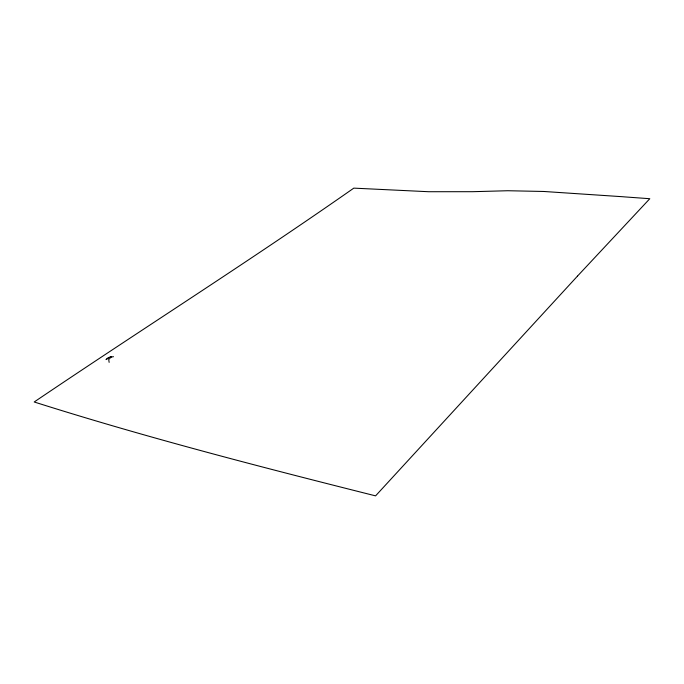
<?xml version="1.0" encoding="UTF-8"?>
<svg xmlns="http://www.w3.org/2000/svg" width="684" height="684" viewBox="0 0 684 684"><rect width="100%" height="100%" fill="white"/><g stroke="black" fill="none" stroke-linecap="round" stroke-linejoin="round"><path stroke-width="1.03" d="M108.209 357.749L106.029 359.587L108.816 357.766M110.064 358.356L108.705 359.408L109.141 362.366M109.166 357.287L113.51 356.706M109.791 357.356L111.321 356.86L110.765 356.962M577.441 276.148L375.576 495.866C261.049 467.061 146.786 437.657 34.2 401.978C140.4 330.175 248.771 261.647 353.799 188.134L428.731 191.725L472.482 191.7L507.784 190.733L543.72 191.469L619.884 196.547A132.987 104.926 33.3 0 1 624.791 196.906L649.8 198.711L577.441 276.148"/></g></svg>
